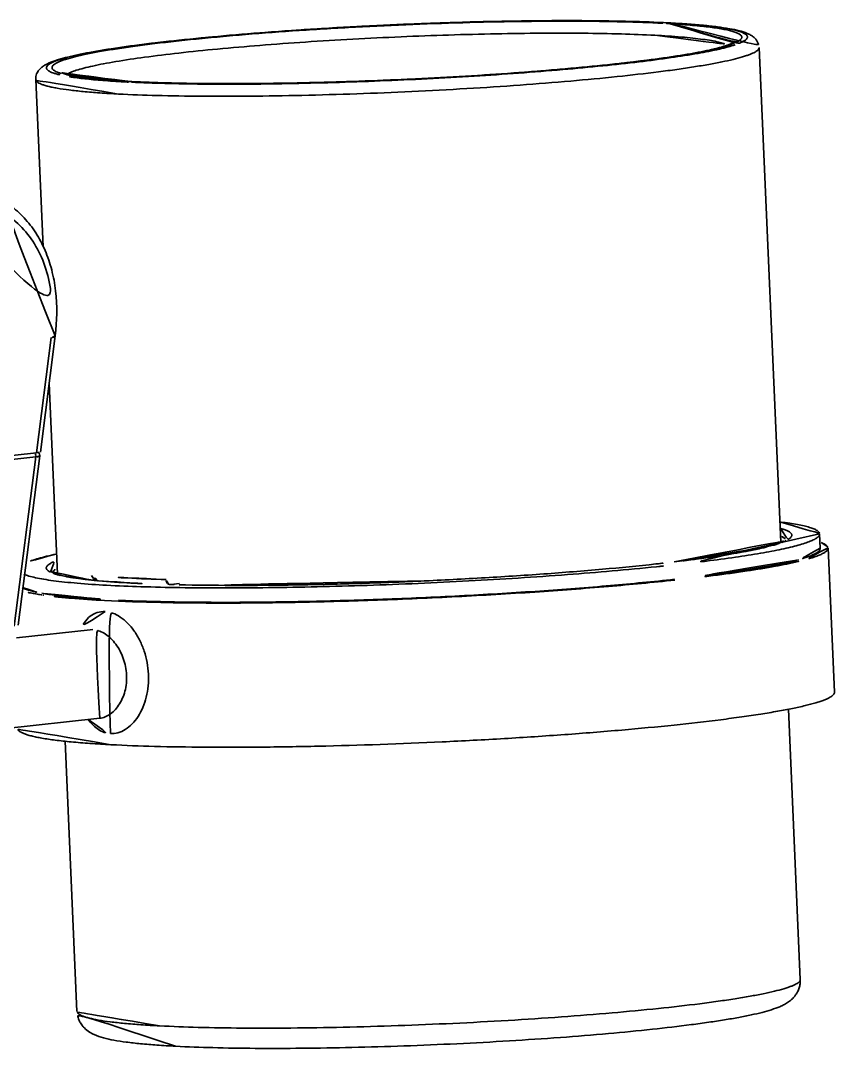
# Model space of a CAD drawing. Extents: x 16296660632 to 16296677481, y -37409620961 to -37409618123.
# Drawn here: x 16296675973.86 to 16296676010.4, y -37409618876.75 to -37409618830.61 of the extents above; entities that cross this region are included whole.
import ezdxf

# ---------------------------------------------------------------- set-up
doc = ezdxf.new("R2010")
doc.units = 0
doc.header["$LTSCALE"] = 10
doc.header["$MEASUREMENT"] = 0
doc.layers.add('粗实线', color=7, linetype='CONTINUOUS', lineweight=35)

msp = doc.modelspace()

# ---------------------------------------------------------------- linework, layer by layer
at = {"layer": '粗实线', "color": 7, "linetype": 'Continuous'}
for p, q in [((16296676002.89706, -37409618830.710373), (16296676002.949421, -37409618830.713127)), ((16296676002.901011, -37409618830.706718), (16296676002.94512, -37409618830.708992)), ((16296676007.01358, -37409618831.816887), (16296676007.996731, -37409618854.027397)), ((16296675974.54537, -37409618833.254097), (16296675974.87784, -37409618840.764992)), ((16296675978.8619, -37409618833.341927), (16296675978.81056, -37409618833.339218)), ((16296675978.85792, -37409618833.345573), (16296675978.81385, -37409618833.3433)), ((16296675975.236799, -37409618844.840874), (16296675974.575661, -37409618850.010803)), ((16296675975.42009, -37409618844.759422), (16296675974.753229, -37409618849.974098)), ((16296675975.148621, -37409618846.882233), (16296675975.52849, -37409618855.463867)), ((16296675974.551821, -37409618850.197166), (16296675959.90719, -37409618851.798218)), ((16296675974.575661, -37409618850.010803), (16296675959.93103, -37409618851.611847)), ((16296675974.551821, -37409618850.197166), (16296675973.57992, -37409618857.797234)), ((16296675974.73114, -37409618850.146782), (16296675973.759239, -37409618857.746834)), ((16296675974.684919, -37409618850.016434), (16296675974.65872, -37409618849.999039)), ((16296676009.731701, -37409618853.649147), (16296676009.760349, -37409618854.296494)), ((16296676010.11001, -37409618854.281013), (16296676010.396549, -37409618860.754311)), ((16296676002.37923, -37409618855.000267), (16296676002.39612, -37409618854.998413)), ((16296676002.39538, -37409618854.999809), (16296676002.38019, -37409618855.001472)), ((16296676008.776569, -37409618854.809593), (16296676008.761629, -37409618854.813667)), ((16296675977.054041, -37409618855.515961), (16296675977.14463, -37409618855.6511)), ((16296675977.14463, -37409618855.6511), (16296675977.268209, -37409618855.735451)), ((16296675977.268209, -37409618855.735451), (16296675977.35952, -37409618855.757843)), ((16296675977.32972, -37409618855.752197), (16296675977.27833, -37409618855.74749)), ((16296675977.361549, -37409618855.758049), (16296675977.35951, -37409618855.757858)), ((16296675980.583599, -37409618855.923866), (16296675980.529221, -37409618855.922379)), ((16296675980.53056, -37409618855.92099), (16296675980.583799, -37409618855.922447)), ((16296675980.554871, -37409618855.924507), (16296675980.55468, -37409618855.9245)), ((16296675980.595961, -37409618855.924187), (16296675980.583599, -37409618855.923866)), ((16296675981.000891, -37409618855.879349), (16296675980.60775, -37409618855.922333)), ((16296675974.873949, -37409618856.322067), (16296675974.888651, -37409618856.324623)), ((16296675976.988001, -37409618857.949806), (16296675973.68713, -37409618858.310677)), ((16296675977.111349, -37409618857.946808), (16296675976.988001, -37409618857.949806)), ((16296675973.06905, -37409618862.402077), (16296675977.420231, -37409618861.926376)), ((16296676008.328211, -37409618861.516144), (16296676008.86507, -37409618873.644402)), ((16296675975.859859, -37409618862.94989), (16296675976.39686, -37409618875.081596))]:
    msp.add_line(p, q, dxfattribs=at)
for points in [[(16296675974.73118, -37409618850.146446), (16296675974.73222, -37409618850.134941), (16296675974.720909, -37409618850.069023), (16296675974.684919, -37409618850.016434)], [(16296675980.554871, -37409618855.924477), (16296675980.585039, -37409618855.924133), (16296675980.60857, -37409618855.922241)]]:
    msp.add_lwpolyline(points, dxfattribs=at)
for centre, radius, start, end in [((16296676000.18585, -37409618879.027153), 48.360795, 86.7083395, 87.0188434), ((16296676000.11311, -37409618885.133347), 54.497984, 87.0677407, 87.259228), ((16296676005.020941, -37409618829.51783), 2.284471, 292.1405945, 292.7464315), ((16296675976.44175, -37409618830.411034), 2.678446, 252.7857745, 254.441656), ((16296675981.324789, -37409618786.017143), 47.38882, 266.7104125, 266.9587462), ((16296675981.407749, -37409618779.770714), 53.666586, 267.0200439, 267.2616295), ((16296676006.4984, -37409618849.913353), 4.397634, 288.5321962, 288.7699256), ((16296676004.72015, -37409618843.643227), 10.91676, 283.8584481, 284.0351833), ((16296675992.419371, -37409618763.839684), 91.70306, 276.24575732, 276.7505182), ((16296675990.77759, -37409618741.387398), 114.329573, 275.84234364, 276.23268713), ((16296676006.340521, -37409618845.901733), 9.234959, 284.9002321, 285.1987314), ((16296676005.762779, -37409618842.342087), 12.903419, 283.4508979, 283.7751149), ((16296675977.37829, -37409618855.571541), 0.18723, 248.6763419, 264.2442142), ((16296675980.560381, -37409618855.801849), 0.123006, 244.6962663, 252.6600309), ((16296675983.05728, -37409618764.131317), 91.825874, 268.46406276, 268.70729423), ((16296675983.03351, -37409618765.778992), 90.176736, 268.45750816, 268.69373673), ((16296675980.581551, -37409618855.68399), 0.239761, 276.4352176, 278.9650534), ((16296675976.77416, -37409618843.274773), 13.260207, 261.3903404, 261.7726859), ((16296675976.42605, -37409618847.418556), 9.037775, 259.7199809, 260.1112694), ((16296675976.9018, -37409618842.395691), 14.148507, 261.7705684, 261.953756)]:
    msp.add_arc(centre, radius, start, end, dxfattribs=at)
msp.add_ellipse((16296675974.246651, -37409618849.99366), major_axis=(0.506718, 0.021051), ratio=0.079587796, start_param=-0.867463338, end_param=-0.015110777, dxfattribs=at)
for points, knots in [([(16296675974.54537, -37409618833.254097), (16296675974.5434, -37409618833.209557), (16296675974.54882, -37409618833.124207), (16296675974.591709, -37409618832.975449), (16296675974.66506, -37409618832.853073), (16296675974.752501, -37409618832.75946), (16296675974.83507, -37409618832.68634), (16296675974.94383, -37409618832.613312), (16296675975.082041, -37409618832.54081), (16296675975.28825, -37409618832.450943), (16296675975.589069, -37409618832.349617), (16296675976.005791, -37409618832.237129), (16296675976.49822, -37409618832.12645), (16296675977.067711, -37409618832.016388), (16296675977.713261, -37409618831.907043), (16296675978.4324, -37409618831.798737), (16296675979.22171, -37409618831.691971), (16296675980.077129, -37409618831.58728), (16296675981.33532, -37409618831.447281), (16296675983.03495, -37409618831.28347), (16296675985.19916, -37409618831.108772), (16296675987.491859, -37409618830.955063), (16296675989.86013, -37409618830.825928), (16296675992.249161, -37409618830.724403), (16296675994.60363, -37409618830.652832), (16296675996.86907, -37409618830.612823), (16296675998.99324, -37409618830.605202), (16296676000.927679, -37409618830.629997), (16296676002.14823, -37409618830.670372), (16296676002.71904, -37409618830.697701)], [0, 0, 0, 0, 0.004656471, 0.008840265, 0.01608366, 0.019273572, 0.022204258, 0.027585326, 0.032904306, 0.03849006, 0.051062839, 0.066010396, 0.083560863, 0.103764171, 0.126585485, 0.151941486, 0.179717783, 0.209773781, 0.241950744, 0.311937532, 0.388105262, 0.468719131, 0.551929486, 0.635821013, 0.718461399, 0.797949343, 0.87246525, 0.940313252, 1, 1, 1, 1]), ([(16296675975.629499, -37409618833.045868), (16296675975.572241, -37409618833.032532), (16296675975.466709, -37409618833.005814), (16296675975.323259, -37409618832.960838), (16296675975.20746, -37409618832.914436), (16296675975.119129, -37409618832.866417), (16296675975.057409, -37409618832.816704), (16296675975.027411, -37409618832.76902), (16296675975.021521, -37409618832.731216), (16296675975.02627, -37409618832.692818), (16296675975.05472, -37409618832.64286), (16296675975.114519, -37409618832.587921), (16296675975.201111, -37409618832.532204), (16296675975.315229, -37409618832.475639), (16296675975.457041, -37409618832.418098), (16296675975.626471, -37409618832.359734), (16296675975.905661, -37409618832.276001), (16296675976.322451, -37409618832.172707), (16296675976.90156, -37409618832.053101), (16296675977.58128, -37409618831.932961), (16296675978.35672, -37409618831.813187), (16296675979.222309, -37409618831.694817), (16296675980.171789, -37409618831.578743), (16296675981.584261, -37409618831.423431), (16296675983.50371, -37409618831.243622), (16296675985.95183, -37409618831.055519), (16296675988.539459, -37409618830.894814), (16296675991.19145, -37409618830.766243), (16296675993.83079, -37409618830.673569), (16296675996.380831, -37409618830.619438), (16296675998.76755, -37409618830.605232), (16296676000.921671, -37409618830.631111), (16296676002.271959, -37409618830.677803), (16296676002.89706, -37409618830.710373)], [0, 0, 0, 0, 0.006118598, 0.011324445, 0.015633875, 0.019083019, 0.021750931, 0.023819641, 0.02474657, 0.025680335, 0.02779793, 0.030541721, 0.03407766, 0.038479008, 0.043779885, 0.049993652, 0.057122272, 0.074106619, 0.094657882, 0.118653218, 0.145932073, 0.176308777, 0.209568082, 0.245475264, 0.324185438, 0.410182297, 0.500988876, 0.593984997, 0.686485762, 0.775820693, 0.859414676, 0.934859017, 1, 1, 1, 1]), ([(16296675975.649071, -37409618832.969498), (16296675975.60603, -37409618832.956123), (16296675975.528259, -37409618832.929527), (16296675975.42605, -37409618832.884331), (16296675975.349609, -37409618832.83757), (16296675975.298, -37409618832.788643), (16296675975.27272, -37409618832.733582), (16296675975.28126, -37409618832.675293), (16296675975.31949, -37409618832.621078), (16296675975.382339, -37409618832.56797), (16296675975.47086, -37409618832.514183), (16296675975.638269, -37409618832.434357), (16296675975.91538, -37409618832.337181), (16296675976.325859, -37409618832.224663), (16296675976.836411, -37409618832.110207), (16296675977.443529, -37409618831.994598), (16296675978.14325, -37409618831.878952), (16296675978.930731, -37409618831.764122), (16296675979.80055, -37409618831.651001), (16296675980.746651, -37409618831.540421), (16296675981.76247, -37409618831.433167), (16296675982.84094, -37409618831.33004), (16296675984.38159, -37409618831.196449), (16296675986.40489, -37409618831.046051), (16296675988.910101, -37409618830.895309), (16296675991.46664, -37409618830.775414), (16296675994.00341, -37409618830.68969), (16296675996.4499, -37409618830.640472), (16296675998.738079, -37409618830.628937), (16296676000.80439, -37409618830.655197), (16296676002.10037, -37409618830.700508), (16296676002.701019, -37409618830.731796)], [0, 0, 0, 0, 0.004806798, 0.008757878, 0.01189764, 0.014323601, 0.016254852, 0.018098961, 0.020312849, 0.023180678, 0.026832862, 0.031328576, 0.042941275, 0.058083679, 0.076712121, 0.098725843, 0.123991831, 0.152345413, 0.183597894, 0.217538483, 0.253934715, 0.292538436, 0.333082663, 0.418864825, 0.508915359, 0.600746221, 0.691818993, 0.779616392, 0.86171562, 0.935852188, 1, 1, 1, 1]), ([(16296676002.94512, -37409618830.708992), (16296676003.22274, -37409618830.723457), (16296676003.746349, -37409618830.75489), (16296676004.482309, -37409618830.814537), (16296676005.119869, -37409618830.883629), (16296676005.65835, -37409618830.962837), (16296676006.10387, -37409618831.053329), (16296676006.421539, -37409618831.151009), (16296676006.64406, -37409618831.254982), (16296676006.77355, -37409618831.346497), (16296676006.871611, -37409618831.446548), (16296676006.94095, -37409618831.546654), (16296676006.99544, -37409618831.671478), (16296676007.011351, -37409618831.766518), (16296676007.01358, -37409618831.816887)], [0, 0, 0, 0, 0.187189615, 0.353179061, 0.497133143, 0.618929311, 0.71952734, 0.803076905, 0.84194407, 0.884507465, 0.908971559, 0.935961084, 0.966046471, 1, 1, 1, 1]), ([(16296676002.949421, -37409618830.713127), (16296676003.13921, -37409618830.723213), (16296676003.50392, -37409618830.744652), (16296676004.027691, -37409618830.78257), (16296676004.50469, -37409618830.824829), (16296676004.933109, -37409618830.871246), (16296676005.311489, -37409618830.921631), (16296676005.63862, -37409618830.975723), (16296676005.91341, -37409618831.033234), (16296676006.135401, -37409618831.093803), (16296676006.303829, -37409618831.157089), (16296676006.409731, -37409618831.216377), (16296676006.4634, -37409618831.268356), (16296676006.486401, -37409618831.305473), (16296676006.49464, -37409618831.344643), (16296676006.487, -37409618831.384308), (16296676006.4648, -37409618831.423172), (16296676006.41231, -37409618831.479622), (16296676006.307989, -37409618831.548073), (16296676006.14089, -37409618831.626213), (16296676006.009741, -37409618831.673782), (16296676005.935659, -37409618831.698517)], [0, 0, 0, 0, 0.130899187, 0.251626154, 0.361687262, 0.460706437, 0.54841086, 0.624566669, 0.689026401, 0.741728462, 0.782824896, 0.812910768, 0.824349181, 0.833954868, 0.842551813, 0.851256775, 0.861151239, 0.872994564, 0.90405382, 0.946208608, 1, 1, 1, 1]), ([(16296676002.962641, -37409618830.74614), (16296676003.283609, -37409618830.764618), (16296676003.745831, -37409618830.795921), (16296676004.335051, -37409618830.849838), (16296676004.71781, -37409618830.891998), (16296676005.059271, -37409618830.937424), (16296676005.358509, -37409618830.985939), (16296676005.614691, -37409618831.037369), (16296676005.82729, -37409618831.091393), (16296676005.99576, -37409618831.147926), (16296676006.107349, -37409618831.199951), (16296676006.172279, -37409618831.24501), (16296676006.214041, -37409618831.284103), (16296676006.24008, -37409618831.331337), (16296676006.237301, -37409618831.379707), (16296676006.22295, -37409618831.414787), (16296676006.19718, -37409618831.449509), (16296676006.14356, -37409618831.499939), (16296676006.04528, -37409618831.561592), (16296676005.95583, -37409618831.602989), (16296676005.90424, -37409618831.624634)], [0, 0, 0, 0, 0.250740768, 0.361258615, 0.46143765, 0.551047554, 0.629886129, 0.697821218, 0.754782183, 0.800829356, 0.836302855, 0.850347882, 0.862202323, 0.880998384, 0.889703513, 0.899161659, 0.91015225, 0.923178811, 0.956369642, 1, 1, 1, 1]), ([(16296675975.92655, -37409618833.029442), (16296675975.98349, -37409618832.992699), (16296675976.12804, -37409618832.923347), (16296675976.387369, -37409618832.830978), (16296675976.72175, -37409618832.736259), (16296675977.129459, -37409618832.639931), (16296675977.608761, -37409618832.542641), (16296675978.38224, -37409618832.405098), (16296675979.507429, -37409618832.239021), (16296675981.03022, -37409618832.053322), (16296675982.757561, -37409618831.876663), (16296675984.653231, -37409618831.712883), (16296675986.67749, -37409618831.565643), (16296675988.787861, -37409618831.438087), (16296675991.64435, -37409618831.298691), (16296675994.46734, -37409618831.208107), (16296675997.19664, -37409618831.171707), (16296675999.069521, -37409618831.172867), (16296676000.76833, -37409618831.201683), (16296676001.838079, -37409618831.241524), (16296676002.3375, -37409618831.26754)], [0, 0, 0, 0, 0.007655657, 0.018010712, 0.03109758, 0.046893111, 0.065336098, 0.086346763, 0.135648222, 0.193816206, 0.259659553, 0.331816121, 0.408786012, 0.48896538, 0.570681418, 0.73190142, 0.808044236, 0.879067376, 0.943496993, 1, 1, 1, 1]), ([(16296676002.3375, -37409618831.26754), (16296676002.737881, -37409618831.288399), (16296676003.308769, -37409618831.32473), (16296676004.02779, -37409618831.39225), (16296676004.47489, -37409618831.445358), (16296676004.857071, -37409618831.503304), (16296676005.17288, -37409618831.565567), (16296676005.420879, -37409618831.631737), (16296676005.561131, -37409618831.685257), (16296676005.61768, -37409618831.714996)], [0, 0, 0, 0, 0.361944175, 0.516293469, 0.651928159, 0.768347125, 0.865198064, 0.94232363, 1, 1, 1, 1]), ([(16296676007.013571, -37409618831.816887), (16296676007.01432, -37409618831.833794), (16296676007.005859, -37409618831.871597), (16296676006.96839, -37409618831.923424), (16296676006.90873, -37409618831.974731), (16296676006.826229, -37409618832.026573), (16296676006.720659, -37409618832.079208), (16296676006.591909, -37409618832.132607), (16296676006.44006, -37409618832.186722), (16296676006.193041, -37409618832.263977), (16296676005.82723, -37409618832.359528), (16296676005.321449, -37409618832.470444), (16296676004.730289, -37409618832.582069), (16296676004.057171, -37409618832.693741), (16296676003.305981, -37409618832.80468), (16296676002.162319, -37409618832.956467), (16296676000.573641, -37409618833.136681), (16296675998.50313, -37409618833.332809), (16296675996.251209, -37409618833.511139), (16296675993.87079, -37409618833.667397), (16296675990.60396, -37409618833.840881), (16296675987.354469, -37409618833.955833), (16296675984.19982, -37409618834.006302), (16296675982.029461, -37409618834.00975), (16296675980.064659, -37409618833.979683), (16296675978.82947, -37409618833.934769), (16296675978.254459, -37409618833.904808)], [0, 0, 0, 0, 0.001748468, 0.003847998, 0.006512301, 0.009845906, 0.013899919, 0.018698738, 0.024252666, 0.030565398, 0.045459416, 0.06333303, 0.08410579, 0.107667742, 0.133891696, 0.162628933, 0.226974655, 0.299224597, 0.377701924, 0.460578608, 0.545920657, 0.716013673, 0.79679546, 0.872194221, 0.940454255, 1, 1, 1, 1]), ([(16296676005.935659, -37409618831.698517), (16296676005.83176, -37409618831.733223), (16296676005.60038, -37409618831.801193), (16296676005.04878, -37409618831.936813), (16296676004.19788, -37409618832.101402), (16296676002.99577, -37409618832.288727), (16296676001.57073, -37409618832.472679), (16296675999.9487, -37409618832.649788), (16296675997.481581, -37409618832.879387), (16296675994.149179, -37409618833.120583), (16296675990.025379, -37409618833.329781), (16296675985.95499, -37409618833.451134), (16296675982.731461, -37409618833.47419), (16296675980.400881, -37409618833.436668), (16296675979.341579, -37409618833.399834), (16296675978.843769, -37409618833.376007)], [0, 0, 0, 0, 0.0120807, 0.026580323, 0.062636993, 0.107617291, 0.16074943, 0.221093111, 0.287566872, 0.434015626, 0.589547463, 0.742935057, 0.883110027, 0.945033103, 1, 1, 1, 1]), ([(16296676005.88191, -37409618831.63385), (16296676005.794451, -37409618831.669434), (16296676005.59376, -37409618831.738426), (16296676005.25421, -37409618831.832947), (16296676004.844431, -37409618831.928871), (16296676004.164961, -37409618832.06633), (16296676003.15592, -37409618832.232964), (16296676001.76824, -37409618832.420967), (16296676000.166809, -37409618832.602577), (16296675998.38269, -37409618832.774117), (16296675996.450451, -37409618832.932007), (16296675993.689421, -37409618833.122597), (16296675990.16353, -37409618833.304543), (16296675986.655569, -37409618833.410713), (16296675983.95513, -37409618833.442993), (16296675982.102421, -37409618833.43998), (16296675980.417879, -37409618833.410477), (16296675979.355289, -37409618833.371063), (16296675978.85792, -37409618833.345573)], [0, 0, 0, 0, 0.010435018, 0.02342452, 0.038944306, 0.056937365, 0.100033701, 0.151943997, 0.211695081, 0.278148716, 0.350029898, 0.425954529, 0.584021559, 0.740200943, 0.813801554, 0.882493034, 0.944957746, 1, 1, 1, 1]), ([(16296676005.86265, -37409618831.596046), (16296676005.866631, -37409618831.593498), (16296676005.841961, -37409618831.609833), (16296676005.830379, -37409618831.615349), (16296676005.79772, -37409618831.632927), (16296676005.76251, -37409618831.648911), (16296676005.71817, -37409618831.66787), (16296676005.66761, -37409618831.687691), (16296676005.587299, -37409618831.717087), (16296676005.47154, -37409618831.755119), (16296676005.314739, -37409618831.801208), (16296676005.13549, -37409618831.848747), (16296676004.934771, -37409618831.897324), (16296676004.71336, -37409618831.946648), (16296676004.47188, -37409618831.99649), (16296676004.21093, -37409618832.0467), (16296676003.825951, -37409618832.116051), (16296676003.29981, -37409618832.202103), (16296676002.616779, -37409618832.302193), (16296676001.868521, -37409618832.401237), (16296676001.059441, -37409618832.498596), (16296676000.19418, -37409618832.593697), (16296675999.27759, -37409618832.685951), (16296675998.31476, -37409618832.774834), (16296675996.95433, -37409618832.890053), (16296675995.179199, -37409618833.021362), (16296675992.986561, -37409618833.156113), (16296675990.745819, -37409618833.267441), (16296675988.50535, -37409618833.352951), (16296675986.313551, -37409618833.41082), (16296675984.217819, -37409618833.439857), (16296675982.26367, -37409618833.439568), (16296675980.49391, -37409618833.410172), (16296675979.380711, -37409618833.36895), (16296675978.8619, -37409618833.341927)], [0, 0, 0, 0, 0.00052226, 0.001401075, 0.002611613, 0.004105718, 0.005865351, 0.007877773, 0.010130091, 0.015311771, 0.02135076, 0.028196041, 0.035814443, 0.044181812, 0.053275146, 0.06307503, 0.073562307, 0.096524178, 0.122015519, 0.149885054, 0.179974126, 0.212113775, 0.246126403, 0.281826208, 0.319019716, 0.397077785, 0.478621034, 0.561898475, 0.645123395, 0.726510113, 0.804310935, 0.876850808, 0.942560719, 1, 1, 1, 1]), ([(16296675978.254459, -37409618833.904808), (16296675977.97484, -37409618833.890244), (16296675977.44805, -37409618833.858673), (16296675976.70915, -37409618833.799156), (16296675976.07345, -37409618833.730797), (16296675975.611019, -37409618833.664047), (16296675975.296721, -37409618833.604668), (16296675975.102699, -37409618833.560753), (16296675974.93733, -37409618833.515106), (16296675974.8008, -37409618833.467827), (16296675974.69297, -37409618833.419083), (16296675974.61364, -37409618833.368553), (16296675974.561359, -37409618833.315247), (16296675974.54623, -37409618833.273109), (16296675974.54538, -37409618833.254097)], [0, 0, 0, 0, 0.21894001, 0.41262756, 0.579583594, 0.718815158, 0.777812496, 0.829652149, 0.874320367, 0.911887352, 0.942530586, 0.966641332, 0.985122918, 1, 1, 1, 1]), ([(16296675978.605471, -37409618833.327881), (16296675978.23366, -37409618833.306488), (16296675977.70443, -37409618833.26992), (16296675977.03948, -37409618833.203781), (16296675976.63019, -37409618833.152878), (16296675976.28582, -37409618833.098984), (16296675976.011841, -37409618833.043694), (16296675975.83156, -37409618832.995743), (16296675975.730379, -37409618832.960007), (16296675975.695141, -37409618832.944458), (16296675975.6819, -37409618832.9375)], [0, 0, 0, 0, 0.377691204, 0.537847759, 0.67762657, 0.795912863, 0.891237635, 0.961000117, 0.984836998, 1, 1, 1, 1]), ([(16296675978.81385, -37409618833.3433), (16296675978.4711, -37409618833.325439), (16296675977.83952, -37409618833.286301), (16296675976.977921, -37409618833.207977), (16296675976.36688, -37409618833.12751), (16296675975.968189, -37409618833.052689), (16296675975.799561, -37409618833.012581), (16296675975.723339, -37409618832.991333)], [0, 0, 0, 0, 0.330556776, 0.609384542, 0.833176321, 0.923783711, 1, 1, 1, 1]), ([(16296675978.617809, -37409618833.364731), (16296675978.29677, -37409618833.348007), (16296675977.70039, -37409618833.311432), (16296675976.878189, -37409618833.239937), (16296675976.20196, -37409618833.156754), (16296675975.802429, -37409618833.086159), (16296675975.629499, -37409618833.045868)], [0, 0, 0, 0, 0.320600172, 0.5958528, 0.822919146, 1, 1, 1, 1]), ([(16296675970.694851, -37409618838.757011), (16296675971.038231, -37409618838.719467), (16296675971.725439, -37409618838.723862), (16296675972.711729, -37409618838.996407), (16296675973.58502, -37409618839.525101), (16296675974.306, -37409618840.284279), (16296675974.84812, -37409618841.238861), (16296675975.322531, -37409618842.757881), (16296675975.342951, -37409618844.010818), (16296675975.236799, -37409618844.840874)], [0, 0, 0, 0, 0.11764767, 0.231228327, 0.344425116, 0.461014661, 0.58398106, 0.714991741, 1, 1, 1, 1]), ([(16296675975.42009, -37409618844.759422), (16296675975.50543, -37409618844.092072), (16296675975.52264, -37409618843.086288), (16296675975.286301, -37409618841.804382), (16296675974.98971, -37409618840.92572), (16296675974.574181, -37409618840.133614), (16296675974.04565, -37409618839.446182), (16296675973.4142, -37409618838.881592), (16296675972.93215, -37409618838.59684), (16296675972.681761, -37409618838.480827)], [0, 0, 0, 0, 0.275884076, 0.407028186, 0.533195132, 0.654669634, 0.772183761, 0.886838505, 1, 1, 1, 1]), ([(16296675975.42008, -37409618844.759422), (16296675975.41703, -37409618844.783447), (16296675975.37121, -37409618844.813103), (16296675975.30718, -37409618844.830803), (16296675975.26178, -37409618844.838142), (16296675975.236799, -37409618844.840874)], [0, 0, 0, 0, 0.34922268, 0.637615512, 1, 1, 1, 1]), ([(16296675974.55024, -37409618850.12944), (16296675974.548349, -37409618850.118317), (16296675974.538691, -37409618850.078827), (16296675974.51738, -37409618850.040337), (16296675974.494261, -37409618850.021927)], [0, 0, 0, 0, 0.276348895, 1, 1, 1, 1]), ([(16296675974.551821, -37409618850.197166), (16296675974.55253, -37409618850.191681), (16296675974.55448, -37409618850.169128), (16296675974.553089, -37409618850.146294), (16296675974.55024, -37409618850.12944)], [0, 0, 0, 0, 0.244628145, 1, 1, 1, 1]), ([(16296675974.73118, -37409618850.146439), (16296675974.73033, -37409618850.152946), (16296675974.718611, -37409618850.161346), (16296675974.70167, -37409618850.168823), (16296675974.670931, -37409618850.178612), (16296675974.620661, -37409618850.188629), (16296675974.576719, -37409618850.19445), (16296675974.551821, -37409618850.197166)], [0, 0, 0, 0, 0.103336958, 0.190288164, 0.303200977, 0.605399311, 1, 1, 1, 1]), ([(16296676007.988291, -37409618853.11879), (16296676008.122, -37409618853.135178), (16296676008.372789, -37409618853.168678), (16296676008.722839, -37409618853.225807), (16296676009.02161, -37409618853.286392), (16296676009.268511, -37409618853.35006), (16296676009.462919, -37409618853.416603), (16296676009.590719, -37409618853.478127), (16296676009.66375, -37409618853.531219), (16296676009.70085, -37409618853.568893), (16296676009.724661, -37409618853.608017), (16296676009.731091, -37409618853.635918), (16296676009.73168, -37409618853.649162)], [0, 0, 0, 0, 0.215280965, 0.404300345, 0.566692525, 0.702343782, 0.811430014, 0.894839352, 0.927656085, 0.955282739, 0.978813071, 1, 1, 1, 1]), ([(16296676009.73168, -37409618853.649162), (16296676009.732269, -37409618853.66246), (16296676009.728279, -37409618853.690964), (16296676009.70783, -37409618853.732224), (16296676009.673889, -37409618853.773193), (16296676009.60523, -37409618853.832787), (16296676009.482321, -37409618853.905693), (16296676009.29295, -37409618853.989517), (16296676009.05061, -37409618854.075127), (16296676008.755899, -37409618854.16227), (16296676008.409401, -37409618854.250504), (16296676008.012119, -37409618854.339523), (16296676007.565201, -37409618854.429001), (16296676006.875031, -37409618854.553871), (16296676005.89893, -37409618854.706642), (16296676004.60013, -37409618854.880653), (16296676003.677349, -37409618854.987907), (16296676003.189859, -37409618855.041206)], [0, 0, 0, 0, 0.005889484, 0.01243575, 0.02012904, 0.029273606, 0.052530154, 0.082959763, 0.1208053, 0.166114494, 0.218854222, 0.278919566, 0.346172001, 0.420436047, 0.589125189, 0.783098405, 1, 1, 1, 1]), ([(16296676007.99585, -37409618853.412903), (16296676008.05854, -37409618853.430267), (16296676008.170139, -37409618853.464638), (16296676008.31369, -37409618853.524483), (16296676008.40476, -37409618853.58004), (16296676008.45244, -37409618853.627823), (16296676008.47423, -37409618853.661949), (16296676008.48439, -37409618853.697487), (16296676008.48209, -37409618853.733803), (16296676008.46773, -37409618853.769882), (16296676008.430479, -37409618853.821709), (16296676008.35153, -37409618853.885162), (16296676008.276609, -37409618853.926727), (16296676008.2327, -37409618853.948547)], [0, 0, 0, 0, 0.203670829, 0.365011626, 0.486509889, 0.534250141, 0.575213538, 0.611974731, 0.648021715, 0.687035336, 0.731973913, 0.846463984, 1, 1, 1, 1]), ([(16296676003.198681, -37409618854.907013), (16296676003.5268, -37409618854.868103), (16296676004.15336, -37409618854.79007), (16296676005.045521, -37409618854.665756), (16296676005.8419, -37409618854.540337), (16296676006.536341, -37409618854.415047), (16296676007.1229, -37409618854.291496), (16296676007.54023, -37409618854.185059), (16296676007.814341, -37409618854.10051), (16296676007.97434, -37409618854.044113), (16296676008.10125, -37409618853.991592), (16296676008.172501, -37409618853.953499), (16296676008.201559, -37409618853.934753)], [0, 0, 0, 0, 0.193877857, 0.370464912, 0.528522787, 0.666890758, 0.784462309, 0.88019048, 0.919465088, 0.952743184, 0.979703585, 1, 1, 1, 1]), ([(16296676007.89613, -37409618854.082947), (16296676007.857389, -37409618854.09594), (16296676007.68284, -37409618854.151802), (16296676007.505791, -37409618854.199562), (16296676007.367649, -37409618854.2341)], [0, 0, 0, 0, 0.222978772, 1, 1, 1, 1]), ([(16296676008.15484, -37409618853.984802), (16296676008.136869, -37409618853.992683), (16296676008.057461, -37409618854.026154), (16296676007.976431, -37409618854.055702), (16296676007.91342, -37409618854.077118)], [0, 0, 0, 0, 0.227739462, 1, 1, 1, 1]), ([(16296676008.01899, -37409618853.763741), (16296676008.04624, -37409618853.775467), (16296676008.095619, -37409618853.798866), (16296676008.172529, -37409618853.846191), (16296676008.219469, -37409618853.890823), (16296676008.23436, -37409618853.924156)], [0, 0, 0, 0, 0.326316684, 0.598261609, 1, 1, 1, 1]), ([(16296676008.2327, -37409618853.948547), (16296676008.226549, -37409618853.951607), (16296676008.20083, -37409618853.964172), (16296676008.17478, -37409618853.976067), (16296676008.15484, -37409618853.984802)], [0, 0, 0, 0, 0.239549932, 1, 1, 1, 1]), ([(16296676009.794491, -37409618854.031593), (16296676009.84067, -37409618854.049026), (16296676009.921869, -37409618854.08329), (16296676010.022699, -37409618854.143501), (16296676010.089359, -37409618854.206886), (16296676010.10899, -37409618854.258163), (16296676010.110001, -37409618854.281067)], [0, 0, 0, 0, 0.352750044, 0.62813597, 0.836051067, 1, 1, 1, 1]), ([(16296675975.459961, -37409618854.55809), (16296675975.31728, -37409618854.588547), (16296675975.05159, -37409618854.648483), (16296675974.684641, -37409618854.743736), (16296675974.378599, -37409618854.837593), (16296675974.19713, -37409618854.905724), (16296675974.117571, -37409618854.940666)], [0, 0, 0, 0, 0.313148973, 0.584507586, 0.813493238, 1, 1, 1, 1]), ([(16296676007.33498, -37409618854.24221), (16296676007.03767, -37409618854.315567), (16296676006.361429, -37409618854.455437), (16296676005.230841, -37409618854.643448), (16296676003.882999, -37409618854.829536), (16296676002.91301, -37409618854.943222), (16296676002.39538, -37409618854.999809)], [0, 0, 0, 0, 0.18373392, 0.414066607, 0.687581371, 1, 1, 1, 1]), ([(16296676009.76033, -37409618854.296494), (16296676009.76124, -37409618854.31707), (16296676009.74938, -37409618854.363823), (16296676009.699181, -37409618854.426453), (16296676009.62001, -37409618854.488617), (16296676009.51058, -37409618854.551598), (16296676009.370621, -37409618854.615669), (16296676009.200001, -37409618854.680733), (16296676008.99889, -37409618854.746674), (16296676008.853979, -37409618854.788406), (16296676008.776569, -37409618854.809593)], [0, 0, 0, 0, 0.05370722, 0.119981584, 0.205995854, 0.314974079, 0.448391467, 0.606923468, 0.790788515, 1, 1, 1, 1]), ([(16296676010.110001, -37409618854.281067), (16296676010.11105, -37409618854.304939), (16296676010.099529, -37409618854.343803), (16296676010.067829, -37409618854.388443), (16296676010.01729, -37409618854.439972), (16296676009.92592, -37409618854.503166), (16296676009.784309, -37409618854.575867), (16296676009.602989, -37409618854.649948), (16296676009.28484, -37409618854.758408), (16296676009.02284, -37409618854.828377), (16296676008.835239, -37409618854.874382)], [0, 0, 0, 0, 0.049298217, 0.078767191, 0.112904167, 0.197599338, 0.306565874, 0.441017799, 0.601385542, 1, 1, 1, 1]), ([(16296675975.205099, -37409618855.371857), (16296675975.1698, -37409618855.35498), (16296675975.121229, -37409618855.328568), (16296675975.067921, -37409618855.28524), (16296675975.03319, -37409618855.246857), (16296675975.01325, -37409618855.201683), (16296675975.01683, -37409618855.156464), (16296675975.02965, -37409618855.123161), (16296675975.052191, -37409618855.090042), (16296675975.09831, -37409618855.042313), (16296675975.182619, -37409618854.983597), (16296675975.31385, -37409618854.916229), (16296675975.415409, -37409618854.874878), (16296675975.472111, -37409618854.853554)], [0, 0, 0, 0, 0.135529254, 0.19008453, 0.23702371, 0.314678523, 0.351698744, 0.39156367, 0.436908727, 0.489546345, 0.620693302, 0.790180313, 1, 1, 1, 1]), ([(16296675980.977739, -37409618855.932297), (16296675981.767401, -37409618855.950333), (16296675983.43185, -37409618855.967957), (16296675986.029209, -37409618855.948853), (16296675988.79941, -37409618855.88588), (16296675991.658701, -37409618855.780777), (16296675994.52079, -37409618855.636658), (16296675997.299271, -37409618855.457916), (16296675999.910219, -37409618855.250107), (16296676001.584129, -37409618855.087189), (16296676002.37923, -37409618855.000267)], [0, 0, 0, 0, 0.110553583, 0.232957354, 0.363535675, 0.49837039, 0.633416577, 0.764623391, 0.888049918, 1, 1, 1, 1]), ([(16296676008.715191, -37409618854.826157), (16296676008.56768, -37409618854.86541), (16296676008.247181, -37409618854.94278), (16296676007.50922, -37409618855.096786), (16296676006.411831, -37409618855.283867), (16296676004.90016, -37409618855.495667), (16296676003.805441, -37409618855.624367), (16296676003.218519, -37409618855.688538)], [0, 0, 0, 0, 0.082243799, 0.177600629, 0.406143639, 0.681875757, 1, 1, 1, 1]), ([(16296676008.764271, -37409618854.891563), (16296676008.428089, -37409618854.971977), (16296676007.666599, -37409618855.125557), (16296676006.39749, -37409618855.332153), (16296676004.89122, -37409618855.536201), (16296676003.809179, -37409618855.660782), (16296676003.232639, -37409618855.722687)], [0, 0, 0, 0, 0.185292026, 0.416180936, 0.689177009, 1, 1, 1, 1]), ([(16296675974.015221, -37409618855.461243), (16296675974.088511, -37409618855.492592), (16296675974.26141, -37409618855.550179), (16296675974.558941, -37409618855.622726), (16296675974.92584, -37409618855.691093), (16296675975.360701, -37409618855.754807), (16296675975.861959, -37409618855.813507), (16296675976.656481, -37409618855.888344), (16296675977.799049, -37409618855.963783), (16296675979.335501, -37409618856.027313), (16296675981.0732, -37409618856.066032), (16296675982.983999, -37409618856.079193), (16296675985.036949, -37409618856.066383), (16296675987.198771, -37409618856.02774), (16296675990.197041, -37409618855.941978), (16296675993.94717, -37409618855.777603), (16296675998.279579, -37409618855.501244), (16296676001.085199, -37409618855.25927), (16296676002.4153, -37409618855.123123)], [0, 0, 0, 0, 0.008398104, 0.019145226, 0.032252773, 0.047699972, 0.065440742, 0.085417212, 0.131770416, 0.186054509, 0.247416128, 0.314878546, 0.387361349, 0.463699916, 0.542665412, 0.703363128, 0.859137228, 1, 1, 1, 1]), ([(16296675975.251961, -37409618855.352463), (16296675975.252331, -37409618855.35244), (16296675975.25346, -37409618855.353394), (16296675975.25584, -37409618855.35463), (16296675975.25955, -37409618855.357147), (16296675975.267099, -37409618855.361893), (16296675975.279619, -37409618855.369667), (16296675975.298321, -37409618855.380501), (16296675975.32165, -37409618855.393066), (16296675975.34936, -37409618855.406677), (16296675975.381281, -37409618855.420723), (16296675975.43144, -37409618855.4403), (16296675975.50379, -37409618855.464409), (16296675975.601891, -37409618855.492249), (16296675975.714149, -37409618855.520081), (16296675975.840071, -37409618855.547867), (16296675975.9793, -37409618855.575363), (16296675976.19038, -37409618855.612793), (16296675976.4856, -37409618855.656998), (16296675976.87652, -37409618855.704788), (16296675977.153481, -37409618855.732773), (16296675977.299761, -37409618855.746353)], [0, 0, 0, 0, 0.000541287, 0.001883996, 0.004002644, 0.006863733, 0.014679665, 0.025070005, 0.037783516, 0.052582108, 0.069245453, 0.087649027, 0.129604257, 0.17829698, 0.233518392, 0.295058618, 0.362780443, 0.436556695, 0.601752848, 0.789799749, 1, 1, 1, 1]), ([(16296675975.64883, -37409618855.514664), (16296675975.56341, -37409618855.494507), (16296675975.41293, -37409618855.454727), (16296675975.266279, -37409618855.401108), (16296675975.205099, -37409618855.371857)], [0, 0, 0, 0, 0.564141014, 1, 1, 1, 1]), ([(16296675975.2855, -37409618855.375343), (16296675975.286819, -37409618855.372139), (16296675975.29294, -37409618855.358757), (16296675975.300949, -37409618855.346291), (16296675975.307711, -37409618855.337318)], [0, 0, 0, 0, 0.235581805, 1, 1, 1, 1]), ([(16296675975.307711, -37409618855.337318), (16296675975.327061, -37409618855.311653), (16296675975.38398, -37409618855.261101), (16296675975.44837, -37409618855.222519), (16296675975.486099, -37409618855.202293)], [0, 0, 0, 0, 0.428812212, 1, 1, 1, 1]), ([(16296675977.27833, -37409618855.74749), (16296675976.96594, -37409618855.718613), (16296675976.526871, -37409618855.67112), (16296675975.984449, -37409618855.585732), (16296675975.75362, -37409618855.539368), (16296675975.64883, -37409618855.514664)], [0, 0, 0, 0, 0.571415785, 0.803897869, 1, 1, 1, 1]), ([(16296675977.310209, -37409618855.745956), (16296675977.27006, -37409618855.730263), (16296675977.19722, -37409618855.666519), (16296675977.17135, -37409618855.575447), (16296675977.169279, -37409618855.52861)], [0, 0, 0, 0, 0.479055884, 1, 1, 1, 1]), ([(16296675977.361549, -37409618855.758049), (16296675977.84515, -37409618855.800743), (16296675978.90914, -37409618855.869522), (16296675979.97444, -37409618855.90876), (16296675980.55468, -37409618855.9245)], [0, 0, 0, 0, 0.455448318, 1, 1, 1, 1]), ([(16296676003.232639, -37409618855.722687), (16296676002.239599, -37409618855.829353), (16296676000.14604, -37409618856.026749), (16296675996.88471, -37409618856.272217), (16296675993.431, -37409618856.475403), (16296675989.91507, -37409618856.628464), (16296675986.46944, -37409618856.725639), (16296675983.22398, -37409618856.76355), (16296675980.300961, -37409618856.74118), (16296675978.47411, -37409618856.682503), (16296675977.634331, -37409618856.638741)], [0, 0, 0, 0, 0.116885247, 0.24607578, 0.382740892, 0.521760553, 0.657924392, 0.786131613, 0.901585832, 1, 1, 1, 1]), ([(16296675980.39464, -37409618855.696663), (16296675979.80794, -37409618855.68074), (16296675978.73189, -37409618855.641113), (16296675977.65716, -37409618855.571678), (16296675977.169279, -37409618855.52861)], [0, 0, 0, 0, 0.545114101, 1, 1, 1, 1]), ([(16296675978.26136, -37409618856.626808), (16296675979.10051, -37409618856.665672), (16296675980.915279, -37409618856.71637), (16296675983.805201, -37409618856.729897), (16296675986.98955, -37409618856.685417), (16296675990.35076, -37409618856.584251), (16296675993.764759, -37409618856.429871), (16296675997.105459, -37409618856.22802), (16296676000.249571, -37409618855.98632), (16296676002.26437, -37409618855.792847), (16296676003.218519, -37409618855.688538)], [0, 0, 0, 0, 0.100833569, 0.217881184, 0.346871364, 0.483079056, 0.621505278, 0.757067783, 0.884788859, 1, 1, 1, 1]), ([(16296675980.507799, -37409618855.913063), (16296675980.473551, -37409618855.896889), (16296675980.431, -37409618855.846558), (16296675980.40242, -37409618855.767242), (16296675980.39571, -37409618855.720642), (16296675980.39464, -37409618855.696663)], [0, 0, 0, 0, 0.448544488, 0.71573357, 1, 1, 1, 1]), ([(16296675992.1642, -37409618855.752388), (16296675991.15913, -37409618855.798576), (16296675989.17705, -37409618855.87561), (16296675986.277361, -37409618855.946342), (16296675983.55616, -37409618855.969704), (16296675981.81226, -37409618855.952477), (16296675980.98559, -37409618855.933823)], [0, 0, 0, 0, 0.269934251, 0.532151294, 0.778157573, 1, 1, 1, 1]), ([(16296675973.936979, -37409618856.055656), (16296675973.983061, -37409618856.082558), (16296675974.09474, -37409618856.132683), (16296675974.290529, -37409618856.196533), (16296675974.53517, -37409618856.257713), (16296675974.715231, -37409618856.293488), (16296675974.81319, -37409618856.311256)], [0, 0, 0, 0, 0.174762427, 0.398977504, 0.673982489, 1, 1, 1, 1]), ([(16296675974.78908, -37409618856.385559), (16296675974.62664, -37409618856.360947), (16296675974.336399, -37409618856.311447), (16296675974.049311, -37409618856.244507), (16296675973.924589, -37409618856.207611)], [0, 0, 0, 0, 0.5581484, 1, 1, 1, 1]), ([(16296675974.888651, -37409618856.324623), (16296675975.101749, -37409618856.361427), (16296675975.575291, -37409618856.427742), (16296675976.35442, -37409618856.507378), (16296675977.26503, -37409618856.575577), (16296675977.915501, -37409618856.610786), (16296675978.26136, -37409618856.626808)], [0, 0, 0, 0, 0.191491804, 0.423206332, 0.693421455, 1, 1, 1, 1]), ([(16296675977.634331, -37409618856.638741), (16296675977.12858, -37409618856.612396), (16296675976.40904, -37409618856.566391), (16296675975.50522, -37409618856.479813), (16296675975.10664, -37409618856.431107), (16296675974.921391, -37409618856.404907)], [0, 0, 0, 0, 0.557808032, 0.793933092, 1, 1, 1, 1]), ([(16296675977.65637, -37409618857.136688), (16296675977.539551, -37409618857.130653), (16296675977.3001, -37409618857.158997), (16296675976.974489, -37409618857.335274), (16296675976.70661, -37409618857.624008), (16296675976.575769, -37409618857.863609), (16296675976.51841, -37409618857.994476)], [0, 0, 0, 0, 0.231380925, 0.464607702, 0.717386444, 1, 1, 1, 1]), ([(16296675977.89883, -37409618862.614098), (16296675978.011999, -37409618862.619957), (16296675978.24872, -37409618862.591919), (16296675978.583891, -37409618862.437447), (16296675978.8897, -37409618862.183746), (16296675979.15424, -37409618861.844673), (16296675979.367069, -37409618861.434753), (16296675979.519119, -37409618860.969917), (16296675979.60351, -37409618860.467209), (16296675979.61623, -37409618859.94445), (16296675979.556431, -37409618859.41983), (16296675979.42664, -37409618858.911507), (16296675979.232611, -37409618858.437134), (16296675978.98291, -37409618858.01358), (16296675978.68853, -37409618857.65657), (16296675978.361891, -37409618857.380257), (16296675978.01664, -37409618857.197006), (16296675977.7729, -37409618857.142799), (16296675977.65637, -37409618857.136688)], [0, 0, 0, 0, 0.047261468, 0.097363854, 0.151923168, 0.2114298, 0.275573426, 0.343610423, 0.414581984, 0.487420854, 0.560992641, 0.634110137, 0.705543348, 0.774041683, 0.838405903, 0.897650668, 0.951333102, 1, 1, 1, 1]), ([(16296675977.41836, -37409618861.926552), (16296675977.50211, -37409618861.917397), (16296675977.673771, -37409618861.871658), (16296675977.912809, -37409618861.734001), (16296675978.131929, -37409618861.532692), (16296675978.39212, -37409618861.179573), (16296675978.608549, -37409618860.621674), (16296675978.65431, -37409618859.880173), (16296675978.481649, -37409618859.150993), (16296675978.17877, -37409618858.621193), (16296675977.86867, -37409618858.291893), (16296675977.6238, -37409618858.108063), (16296675977.370781, -37409618857.987289), (16296675977.195299, -37409618857.951187), (16296675977.111349, -37409618857.946808)], [0, 0, 0, 0, 0.048448699, 0.100589778, 0.157212868, 0.218329701, 0.351567304, 0.494627415, 0.639313977, 0.776602705, 0.839940196, 0.898425477, 0.95166026, 1, 1, 1, 1]), ([(16296676010.39654, -37409618860.754379), (16296676010.397381, -37409618860.773453), (16296676010.3878, -37409618860.816162), (16296676010.345461, -37409618860.874657), (16296676010.278061, -37409618860.93261), (16296676010.18487, -37409618860.99115), (16296676010.06563, -37409618861.050591), (16296676009.92021, -37409618861.110893), (16296676009.748711, -37409618861.171997), (16296676009.46974, -37409618861.259239), (16296676009.05662, -37409618861.367126), (16296676008.485439, -37409618861.492378), (16296676007.81785, -37409618861.618431), (16296676007.057711, -37409618861.74453), (16296676006.209431, -37409618861.869797), (16296676004.91795, -37409618862.041206), (16296676003.12396, -37409618862.244698), (16296676000.78587, -37409618862.466164), (16296675998.24296, -37409618862.667526), (16296675995.554939, -37409618862.843971), (16296675991.865999, -37409618863.039871), (16296675988.19665, -37409618863.169647), (16296675984.634411, -37409618863.226662), (16296675982.183611, -37409618863.230553), (16296675979.96496, -37409618863.196587), (16296675978.570181, -37409618863.145866), (16296675977.92087, -37409618863.112053)], [0, 0, 0, 0, 0.001748672, 0.003848737, 0.006513728, 0.00984808, 0.013902855, 0.018702425, 0.024257085, 0.030570523, 0.045465859, 0.06334065, 0.084114434, 0.107677255, 0.133901919, 0.162639709, 0.226986072, 0.299236071, 0.377712933, 0.460588709, 0.545929499, 0.716019374, 0.796799502, 0.872196693, 0.94045535, 1, 1, 1, 1]), ([(16296675977.92087, -37409618863.112053), (16296675977.605089, -37409618863.095596), (16296675977.010189, -37409618863.059929), (16296675976.175751, -37409618862.992737), (16296675975.45787, -37409618862.915527), (16296675974.935671, -37409618862.840157), (16296675974.58075, -37409618862.773087), (16296675974.36167, -37409618862.723503), (16296675974.17494, -37409618862.671944), (16296675974.020781, -37409618862.618553), (16296675973.89904, -37409618862.563499), (16296675973.809469, -37409618862.506416), (16296675973.75046, -37409618862.446243), (16296675973.7334, -37409618862.398643), (16296675973.73246, -37409618862.377167)], [0, 0, 0, 0, 0.218950663, 0.412645713, 0.57960588, 0.718838067, 0.777834388, 0.829672138, 0.874337606, 0.911901075, 0.942540169, 0.9666465, 0.985124265, 1, 1, 1, 1]), ([(16296675976.90184, -37409618861.983223), (16296675976.967409, -37409618862.074707), (16296675977.106741, -37409618862.241768), (16296675977.350639, -37409618862.441803), (16296675977.616779, -37409618862.572647), (16296675977.805929, -37409618862.60923), (16296675977.89883, -37409618862.614098)], [0, 0, 0, 0, 0.277093158, 0.532575184, 0.770987975, 1, 1, 1, 1]), ([(16296676008.865061, -37409618873.644402), (16296676008.86582, -37409618873.661293), (16296676008.857361, -37409618873.699112), (16296676008.819889, -37409618873.750923), (16296676008.76022, -37409618873.802238), (16296676008.677719, -37409618873.85408), (16296676008.572149, -37409618873.906723), (16296676008.443399, -37409618873.960121), (16296676008.29155, -37409618874.014229), (16296676008.044531, -37409618874.091492), (16296676007.67872, -37409618874.187027), (16296676007.172939, -37409618874.297943), (16296676006.581779, -37409618874.409576), (16296676005.908661, -37409618874.521248), (16296676005.15748, -37409618874.632179), (16296676004.013809, -37409618874.783974), (16296676002.425131, -37409618874.964188), (16296676000.35462, -37409618875.160316), (16296675998.102711, -37409618875.338638), (16296675995.722281, -37409618875.494904), (16296675992.45545, -37409618875.668388), (16296675989.205959, -37409618875.783333), (16296675986.051319, -37409618875.833809), (16296675983.880951, -37409618875.837257), (16296675981.916149, -37409618875.80719), (16296675980.680969, -37409618875.762283), (16296675980.105961, -37409618875.732323)], [0, 0, 0, 0, 0.001748468, 0.003847998, 0.006512301, 0.009845906, 0.013899919, 0.018698738, 0.024252666, 0.030565398, 0.045459416, 0.06333303, 0.08410579, 0.107667742, 0.133891696, 0.162628933, 0.226974655, 0.299224597, 0.377701924, 0.460578608, 0.545920657, 0.716013673, 0.79679546, 0.872194221, 0.940454255, 1, 1, 1, 1]), ([(16296676008.86507, -37409618873.644402), (16296676008.868059, -37409618873.711823), (16296676008.86208, -37409618873.843513), (16296676008.81852, -37409618874.030586), (16296676008.74848, -37409618874.196472), (16296676008.662901, -37409618874.338692), (16296676008.569559, -37409618874.456093), (16296676008.447901, -37409618874.57534), (16296676008.29821, -37409618874.688766), (16296676008.119061, -37409618874.791412), (16296676007.88279, -37409618874.900993), (16296676007.561979, -37409618875.014969), (16296676007.13377, -37409618875.13446), (16296676006.641029, -37409618875.248108), (16296676006.07703, -37409618875.35923), (16296676005.440201, -37409618875.468742), (16296676004.73164, -37409618875.576736), (16296676003.652861, -37409618875.723991), (16296676002.151609, -37409618875.898376), (16296676000.190769, -37409618876.08799), (16296675998.052219, -37409618876.260551), (16296675995.785999, -37409618876.411972), (16296675993.445749, -37409618876.538582), (16296675991.087139, -37409618876.637352), (16296675988.766371, -37409618876.705917), (16296675986.53858, -37409618876.742722), (16296675984.45628, -37409618876.746964), (16296675982.567659, -37409618876.718651), (16296675981.379, -37409618876.675583), (16296675980.824699, -37409618876.646698)], [0, 0, 0, 0, 0.007007711, 0.013597133, 0.019843577, 0.025628055, 0.030782001, 0.035373093, 0.043288121, 0.050204669, 0.056777674, 0.070310202, 0.085497821, 0.102925959, 0.122805264, 0.145182679, 0.170020158, 0.19722832, 0.258238953, 0.326943059, 0.401783338, 0.481019274, 0.56278525, 0.645144993, 0.726146104, 0.803873106, 0.876504139, 0.942363193, 1, 1, 1, 1]), ([(16296675980.105961, -37409618875.732323), (16296675979.82633, -37409618875.717743), (16296675979.29954, -37409618875.686157), (16296675978.56064, -37409618875.626671), (16296675977.92494, -37409618875.558296), (16296675977.462509, -37409618875.491562), (16296675977.148211, -37409618875.432167), (16296675976.954189, -37409618875.38826), (16296675976.78882, -37409618875.342613), (16296675976.6523, -37409618875.295341), (16296675976.54447, -37409618875.24659), (16296675976.46513, -37409618875.196037), (16296675976.412849, -37409618875.142761), (16296675976.39772, -37409618875.100609), (16296675976.39687, -37409618875.081596)], [0, 0, 0, 0, 0.21894001, 0.412627559, 0.579583593, 0.718815157, 0.777812496, 0.829652149, 0.874320366, 0.911887352, 0.942530585, 0.966641332, 0.985122918, 1, 1, 1, 1]), ([(16296675980.824699, -37409618876.646698), (16296675980.545891, -37409618876.632172), (16296675980.019779, -37409618876.600471), (16296675979.279209, -37409618876.539818), (16296675978.634159, -37409618876.468521), (16296675978.080379, -37409618876.384941), (16296675977.60043, -37409618876.282654), (16296675977.231449, -37409618876.161819), (16296675976.94146, -37409618876.00898), (16296675976.750071, -37409618875.859352), (16296675976.603029, -37409618875.684937), (16296675976.49894, -37409618875.512573), (16296675976.4224, -37409618875.307877), (16296675976.40027, -37409618875.15863), (16296675976.39686, -37409618875.081596)], [0, 0, 0, 0, 0.165077887, 0.311630988, 0.439318636, 0.54876419, 0.642619442, 0.729368776, 0.777196332, 0.835927286, 0.871598799, 0.911592223, 0.954408189, 1, 1, 1, 1])]:
    msp.add_open_spline(points, degree=3, knots=knots, dxfattribs=at)
msp.add_open_spline([(16296675980.55468, -37409618855.924477), (16296675980.54422, -37409618855.924179), (16296675980.53371, -37409618855.922379), (16296675980.52372, -37409618855.919273)], degree=3, dxfattribs=at)

doc.saveas('drawing.dxf')
